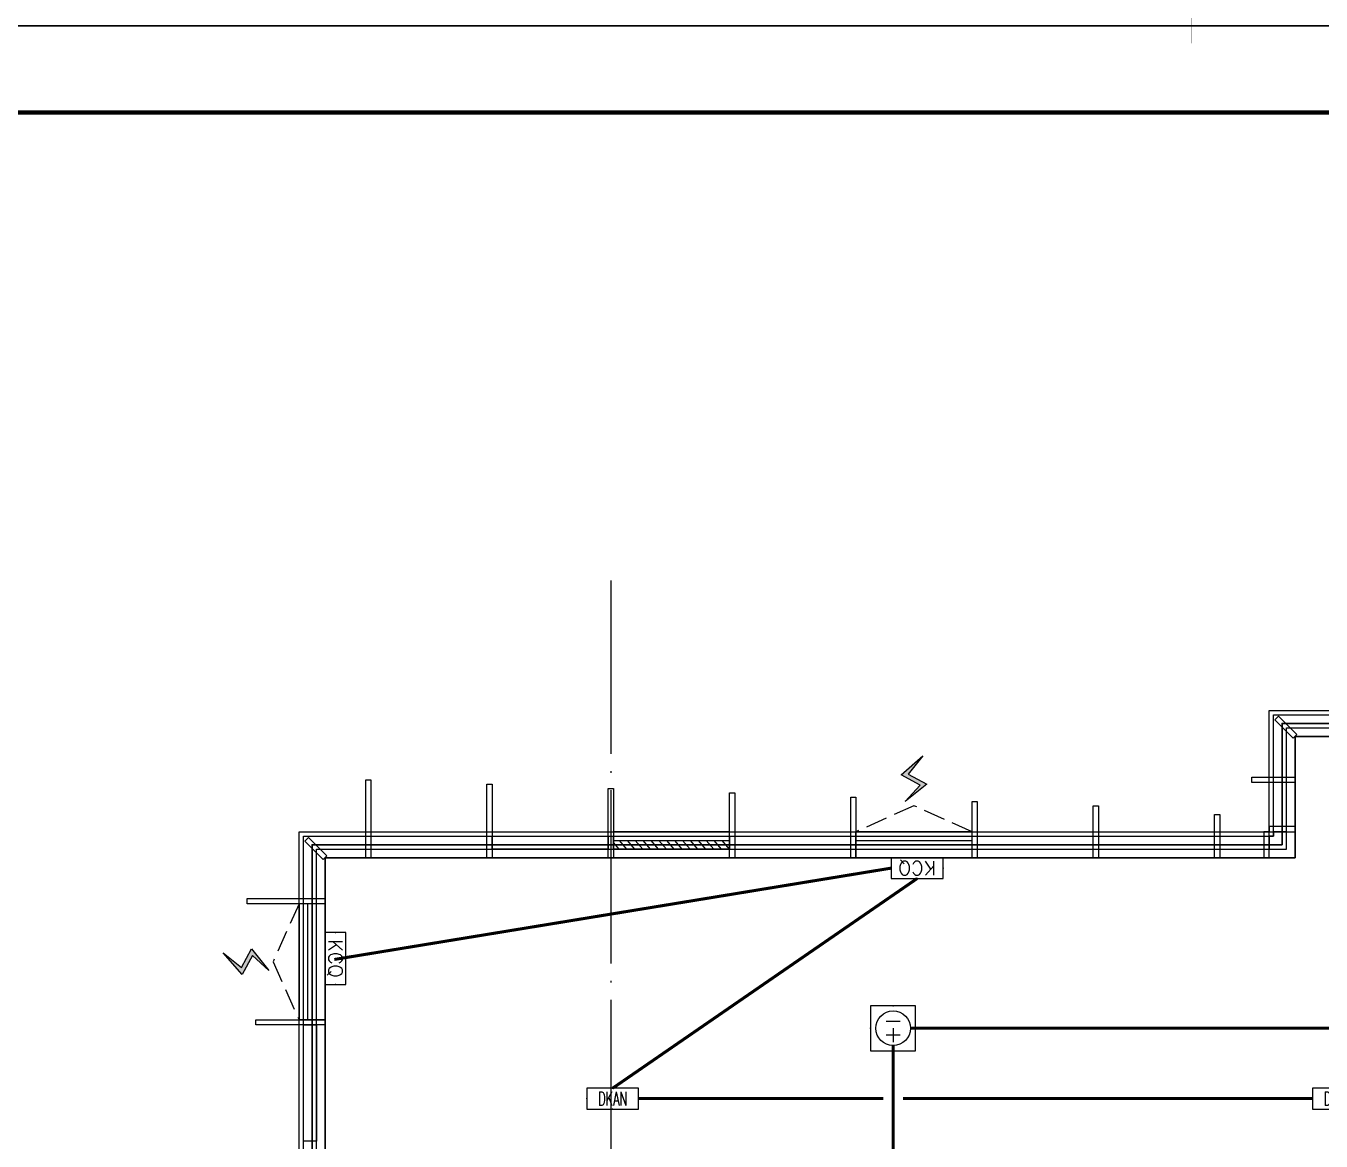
# Model space of a CAD drawing. Extents: x -292644 to 263613, y -713695 to 491457.
# Drawn here: x 121804 to 136757, y 152430 to 165300 of the extents above; entities that cross this region are included whole.
import ezdxf
from ezdxf.enums import TextEntityAlignment as Align
from ezdxf.xclip import XClip

# ---------------------------------------------------------------- set-up
doc = ezdxf.new("R2010")
doc.units = 0
doc.header["$LTSCALE"] = 1000
doc.header["$MEASUREMENT"] = 0
for name, pattern in [('104-10 轴网$0$DOTE', [2.42, 2, -0.2, 0.02, -0.2]), ('8#楼幕墙$0$109-34 轴网$0$L1$0$$AUDIT_BAD_LTYPE1', [0]), ('8#楼幕墙$0$DASH', [0.35, 0.25, -0.1]), ('X-104 8#10#平面_t3$0$109-34 轴网$0$L1$0$$AUDIT_BAD_LTYPE1', [0])]:
    doc.linetypes.add(name, pattern=pattern)
doc.layers.get('0').update_dxf_attribs({"linetype": 'CONTINUOUS'})
doc.layers.get('Defpoints').update_dxf_attribs({"linetype": 'CONTINUOUS'})
for name, color, linetype in [('104-10 轴网$0$A_AXIS-轴线', 36, '104-10 轴网$0$DOTE'), ('8#楼幕墙$0$04-电动窗', 1, 'CONTINUOUS'), ('8#楼幕墙$0$A-C_玻璃幕墙', 140, 'CONTINUOUS'), ('8#楼幕墙$0$A-TECH_结构', 21, 'CONTINUOUS'), ('EQUIP-动力', 3, 'CONTINUOUS'), ('WIRE-照明', 1, 'CONTINUOUS'), ('X-104 8#10#平面_t3$0$A-TECH_结构', 21, 'CONTINUOUS')]:
    doc.layers.add(name, color=color, linetype=linetype)
doc.layers.add('X-104 8#10#平面_t3$0$000套内', color=226, linetype='CONTINUOUS', lineweight=30, plot=False)
doc.layers.add('X-104 8#10#平面_t3$0$04-不打印_辅助线', color=165, linetype='CONTINUOUS', plot=False)
doc.styles.add('_TEL_DIM', font='SIMPLEX', dxfattribs={"width": 0.8, "height": 3.5, "bigfont": 'HZTXT'})
doc.styles.get("Standard").update_dxf_attribs({"font": 'gbenor.shx', "bigfont": 'gbcbig.shx'})

# ---------------------------------------------------------------- blocks, each defined once
blk = doc.blocks.new('104-10 轴网')
at = {"layer": '104-10 轴网$0$A_AXIS-轴线', "linetype": '104-10 轴网$0$DOTE'}
blk.add_line((137230, 40100), (137230, -6500), dxfattribs=at)
at = {"layer": 'Defpoints'}
blk.add_lwpolyline([(104380, 45500), (178480, 45500), (178480, -11900), (104380, -11900)], close=True, dxfattribs=at)
blk = doc.blocks.new('图框-A1')
for points, const_width in [([(0, 0), (841, 0), (841, 594), (0, 594)], 0.05), ([(766, 584), (25, 584), (25, 10), (766, 10)], 0.5)]:
    blk.add_lwpolyline(points, close=True, dxfattribs=dict(const_width=const_width))
at = {"const_width": 0.05}
for points in [[(420.5, 594), (420.5, 592)], [(420.5, 0), (420.5, 2)]]:
    blk.add_lwpolyline(points, dxfattribs=at)
blk = doc.blocks.new('X-104 8#10#平面_t3$0$fdhggh')
at = {"layer": 'X-104 8#10#平面_t3$0$A-TECH_结构', "linetype": 'X-104 8#10#平面_t3$0$109-34 轴网$0$L1$0$$AUDIT_BAD_LTYPE1'}
blk.add_lwpolyline([(42500, 147300), (42500, 157100), (24700, 157100), (24700, 155700), (13500, 155700), (13500, 148700), (7900, 148700), (7900, 147300), (-3300, 147300), (-3300, 136100), (-4700, 136100), (-4700, 115500), (8900, 115500), (8900, 118300), (20100, 118300), (20100, 130900), (27100, 130900), (27100, 135100), (33100, 135100), (33100, 132300), (45300, 132300), (45300, 147300)], close=True, dxfattribs=at)
blk = doc.blocks.new('104-8910 结构')
at = {"layer": 'Defpoints'}
blk.add_lwpolyline([(-19000, -118200), (61000, -118200), (61000, 41800), (-19000, 41800)], close=True, dxfattribs=at)
blk = doc.blocks.new('8#楼幕墙$0$$WINLIB2D$00000039')
at = {"color": 0}
for points in [[(-0.5, 0.5), (-0.5, -0.5)], [(0.5, 0.5), (-0.5, 0.5)], [(0.5, -0.5), (0.5, 0.5)], [(-0.5, 0.167), (0.5, 0.167)], [(-0.384, -0.167), (-0.448, 0.167)], [(-0.316, -0.167), (-0.38, 0.167)], [(-0.248, -0.167), (-0.312, 0.167)], [(-0.18, -0.167), (-0.244, 0.167)], [(-0.112, -0.167), (-0.176, 0.167)], [(-0.044, -0.167), (-0.108, 0.167)], [(0.024, -0.167), (-0.04, 0.167)], [(0.092, -0.167), (0.028, 0.167)], [(0.16, -0.167), (0.096, 0.167)], [(0.228, -0.167), (0.164, 0.167)], [(0.296, -0.167), (0.232, 0.167)], [(0.364, -0.167), (0.3, 0.167)], [(0.432, -0.167), (0.368, 0.167)], [(0.5, -0.167), (0.436, 0.167)], [(-0.452, -0.167), (-0.5, 0.084)], [(-0.5, -0.167), (0.5, -0.167)], [(0.5, -0.5), (-0.5, -0.5)]]:
    blk.add_lwpolyline(points, dxfattribs=at)
blk = doc.blocks.new('8#楼幕墙$0$$TCHSYS$WIN2D')
for p, q in [((-0.5, 0.5), (0.5, 0.5)), ((-0.5, 0.5), (-0.5, -0.5)), ((0.5, 0.5), (0.5, -0.5)), ((0.5, 0.167), (-0.5, 0.167)), ((0.5, -0.167), (-0.5, -0.167)), ((-0.5, -0.5), (0.5, -0.5))]:
    blk.add_line(p, q)
blk = doc.blocks.new('8#楼幕墙$0$开启扇')
at = {"layer": '8#楼幕墙$0$04-电动窗'}
h = blk.add_hatch(color=1, dxfattribs=at)
h.dxf.hatch_style = 1
h.paths.add_polyline_path([(771, 399), (600, 588), (817, 705), (569, 925), (738, 715), (521, 598)])
at = {"linetype": '8#楼幕墙$0$DASH'}
blk.add_lwpolyline([(0, 50), (670, 350), (1340, 50)], dxfattribs=at)
at = {"layer": '8#楼幕墙$0$04-电动窗', "color": 1}
blk.add_lwpolyline([(771, 399), (600, 588), (817, 705), (569, 925), (738, 715), (521, 598), (771, 399)], close=True, dxfattribs=at)
at = {"xscale": -1340, "yscale": 300, "zscale": 1340, "rotation": 180}
blk.add_blockref('8#楼幕墙$0$$TCHSYS$WIN2D', (670, -100), dxfattribs=at)
blk = doc.blocks.new('8#楼幕墙$0$ii')
blk.add_lwpolyline([(-1340, 0), (0, 0), (0, -150), (-1340, -150)], close=True)
blk = doc.blocks.new('8#楼幕墙$0$A$C13E80662')
for points in [[(150, 150), (150, 200), (0, 200), (0, 0), (150, 0)], [(150, 0), (200, 0), (200, 150), (150, 150)]]:
    blk.add_lwpolyline(points)
blk = doc.blocks.new('8#楼幕墙')
at = {"layer": '8#楼幕墙$0$A-C_玻璃幕墙'}
for points in [[(-3600, 136400), (-3600, 147600), (7600, 147600), (7600, 149000), (13200, 149000), (13200, 156000), (24400, 156000), (24400, 157400), (42800, 157400), (42800, 147600), (45600, 147600), (45600, 132000), (32800, 132000), (32800, 134800), (27400, 134800), (27400, 130600), (20400, 130600), (20400, 118000), (9200, 118000), (9200, 115200), (-5000, 115200), (-5000, 136400)], [(-3550, 136350), (-3550, 147550), (7650, 147550), (7650, 148950), (13250, 148950), (13250, 155950), (24450, 155950), (24450, 157350), (42750, 157350), (42750, 147550), (45550, 147550), (45550, 132050), (32850, 132050), (32850, 134850), (27350, 134850), (27350, 130650), (20350, 130650), (20350, 118050), (9150, 118050), (9150, 115250), (-4950, 115250), (-4950, 136350)], [(24509, 157333), (24467, 157291), (24679, 157079), (24721, 157121)], [(-3400, 136200), (-3400, 147400), (7800, 147400), (7800, 148800), (13400, 148800), (13400, 155800), (24600, 155800), (24600, 157200), (42600, 157200), (42600, 147400), (45400, 147400), (45400, 132200), (33000, 132200), (33000, 135000), (27200, 135000), (27200, 130800), (20200, 130800), (20200, 118200), (9000, 118200), (9000, 115400), (-4800, 115400), (-4800, 136200)], [(13970, 156600), (14030, 156600), (14030, 155700), (13970, 155700)], [(24200, 156570), (24200, 156630), (24700, 156630), (24700, 156570)], [(15370, 156550), (15430, 156550), (15430, 155700), (15370, 155700)], [(16770, 156500), (16830, 156500), (16830, 155700), (16770, 155700)], [(18170, 156450), (18230, 156450), (18230, 155700), (18170, 155700)], [(19570, 156400), (19630, 156400), (19630, 155700), (19570, 155700)], [(20970, 156350), (21030, 156350), (21030, 155700), (20970, 155700)], [(22370, 156300), (22430, 156300), (22430, 155700), (22370, 155700)], [(23770, 156200), (23830, 156200), (23830, 155700), (23770, 155700)], [(24400, 156000), (24340, 156000), (24340, 155700), (24400, 155700)], [(24400, 156060), (24400, 156000), (24700, 156000), (24700, 156060)], [(13309, 155933), (13267, 155891), (13479, 155679), (13521, 155721)], [(12600, 155170), (12600, 155230), (13500, 155230), (13500, 155170)], [(12700, 153770), (12700, 153830), (13500, 153830), (13500, 153770)]]:
    blk.add_lwpolyline(points, close=True, dxfattribs=at)
at = {"layer": '8#楼幕墙$0$A-TECH_结构'}
blk.add_lwpolyline([(-3300, 136100), (-3300, 147300), (7900, 147300), (7900, 148700), (13500, 148700), (13500, 155700), (24700, 155700), (24700, 157100), (42500, 157100), (42500, 147300), (45300, 147300), (45300, 132300), (33100, 132300), (33100, 135100), (27100, 135100), (27100, 130900), (20100, 130900), (20100, 118300), (8900, 118300), (8900, 115500), (-4700, 115500), (-4700, 136100)], close=True, dxfattribs=at)
at = {"layer": '8#楼幕墙$0$A-C_玻璃幕墙', "linetype": '8#楼幕墙$0$109-34 轴网$0$L1$0$$AUDIT_BAD_LTYPE1', "xscale": -1}
blk.add_blockref('8#楼幕墙$0$开启扇', (20970, 155950), dxfattribs=at)
at = {"layer": '8#楼幕墙$0$A-C_玻璃幕墙', "rotation": 90}
for name, p in [('8#楼幕墙$0$A$C13E80662', (24600, 155800)), ('8#楼幕墙$0$ii', (13250, 153770))]:
    blk.add_blockref(name, p, dxfattribs=at)
at = {"layer": '8#楼幕墙$0$A-C_玻璃幕墙'}
for p in [(16770, 155950), (18170, 155950)]:
    blk.add_blockref('8#楼幕墙$0$ii', p, dxfattribs=at)
at = {"layer": '8#楼幕墙$0$A-C_玻璃幕墙', "linetype": '8#楼幕墙$0$109-34 轴网$0$L1$0$$AUDIT_BAD_LTYPE1', "xscale": -1, "rotation": 90}
blk.add_blockref('8#楼幕墙$0$开启扇', (13250, 155170), dxfattribs=at)
at = {"layer": 'Defpoints', "color": 2, "linetype": '8#楼幕墙$0$109-34 轴网$0$L1$0$$AUDIT_BAD_LTYPE1', "xscale": 1340, "yscale": 300, "zscale": -1340}
blk.add_blockref('8#楼幕墙$0$$WINLIB2D$00000039', (17500, 155850), dxfattribs=at)
blk = doc.blocks.new('X-104 8#10#平面_t3')
at = {"linetype": 'X-104 8#10#平面_t3$0$109-34 轴网$0$L1$0$$AUDIT_BAD_LTYPE1'}
for points in [[(177307, 224700), (177307, 165300), (93207, 165300), (93207, 224700)], [(177307, 165300), (177307, 105900), (93207, 105900), (93207, 165300)]]:
    blk.add_lwpolyline(points, close=True, dxfattribs=at)
at = {"layer": 'X-104 8#10#平面_t3$0$000套内'}
blk.add_lwpolyline([(136857, 143750), (132207, 143750), (132207, 144850), (128307, 144850), (128307, 148800), (125107, 148800), (125107, 155850), (136307, 155850), (136307, 157250), (154407, 157250), (154407, 147450), (157207, 147450), (157207, 132150), (144707, 132150), (144707, 134950), (138957, 134950), (138957, 140850), (136857, 140850), (136857, 143750)], dxfattribs=at)
at = {"layer": 'X-104 8#10#平面_t3$0$04-不打印_辅助线', "linetype": 'X-104 8#10#平面_t3$0$109-34 轴网$0$L1$0$$AUDIT_BAD_LTYPE1'}
blk.add_lwpolyline([(177307, 105900), (93207, 105900), (93207, 165300), (177307, 165300)], close=True, dxfattribs=at)
at = {"linetype": 'X-104 8#10#平面_t3$0$109-34 轴网$0$L1$0$$AUDIT_BAD_LTYPE1'}
ref = blk.add_blockref('8#楼幕墙', (111757, 0), dxfattribs=at)
XClip(ref).set_block_clipping_path([(-18549.9999999995, -12899.9999999999), (65550.0000000003, 284100.0000000003)])
blk.add_blockref('X-104 8#10#平面_t3$0$fdhggh', (111757, 0), dxfattribs=at)
at = {"xscale": 100, "yscale": 100, "zscale": 100}
for p in [(93207, 165300), (93207, 105900)]:
    blk.add_blockref('图框-A1', p, dxfattribs=at)
at = {"linetype": 'X-104 8#10#平面_t3$0$109-34 轴网$0$L1$0$$AUDIT_BAD_LTYPE1'}
ref = blk.add_blockref('104-10 轴网', (-8673, 118800), dxfattribs=at)
XClip(ref).set_block_clipping_path([(104379.5977508624, -11900), (178479.5977508624, 45500)])
ref = blk.add_blockref('104-8910 结构', (153887, 46100), dxfattribs=dict(at, rotation=180))
XClip(ref).set_block_clipping_path([(-15919.9999999996, -118200.0000000001), (58180.0000000003, -60800.0000000001)])
blk = doc.blocks.new('$equip$00001816')
for p, q in [((0.75, 0.6), (-0.75, 0.6)), ((-0.75, 0.6), (-0.75, 0)), ((0.75, 0), (0.75, 0.6)), ((-0.75, 0), (0.75, 0))]:
    blk.add_line(p, q)
for p in [(0, 0.6), (-0.75, 0.3), (0, 0), (0.75, 0.3)]:
    blk.add_point(p)
at = {"color": 7, "style": '_TEL_DIM'}
blk.add_attdef('$TEXT$', text='', height=0.4, dxfattribs=at).set_placement((0, 0.3), align=Align.MIDDLE_CENTER)
at = {"color": 7, "style": '_TEL_DIM', "flags": 1}
blk.add_attdef('A', text='', height=0.00002, dxfattribs=at).set_placement((0, 0), align=Align.MIDDLE_CENTER)
blk = doc.blocks.new('$equip$00001344')
for p, q in [((0.65, 0.65), (-0.65, 0.65)), ((-0.65, 0.65), (-0.65, -0.65)), ((0, 0), (0, 0.4)), ((0.65, -0.65), (0.65, 0.65)), ((-0.2, 0.2), (0.2, 0.2)), ((-0.2, -0.2), (0.2, -0.2)), ((-0.65, -0.65), (0.65, -0.65))]:
    blk.add_line(p, q)
blk.add_circle((0, 0), 0.5)
for p in [(0, 0.65), (-0.65, 0), (0.65, 0), (0, -0.65)]:
    blk.add_point(p)
at = {"flags": 9}
blk.add_attdef('A', (0, 0), '', height=0.00002, dxfattribs=at)

msp = doc.modelspace()

# ---------------------------------------------------------------- linework, layer by layer
at = {"layer": 'WIRE-照明', "linetype": 'Continuous', "const_width": 35}
for points in [[(125364, 154526), (131793, 155580)], [(128578, 153040), (132093, 155460)], [(141758, 153732), (132016, 153732)], [(131816, 153532), (131816, 151948)], [(131704, 152920), (128878, 152920)], [(136657, 152920), (131929, 152920)]]:
    msp.add_lwpolyline(points, dxfattribs=at)

# ---------------------------------------------------------------- block references
msp.add_blockref('X-104 8#10#平面_t3', (0, 0))
at = {"layer": 'EQUIP-动力', "xscale": 400, "yscale": 400, "zscale": 400}
for p, rotation in [((132093, 155700), 180), ((125257, 154537), 270)]:
    msp.add_blockref('$equip$00001816', p, dxfattribs=dict(at, rotation=rotation)).add_auto_attribs({'$TEXT$': 'KCQ'})
at = {"layer": 'EQUIP-动力', "xscale": 400, "yscale": 400, "zscale": 400, "rotation": 180}
msp.add_blockref('$equip$00001344', (131816, 153732), dxfattribs=at)
at = {"layer": 'EQUIP-动力'}
ref = msp.add_blockref('$equip$00001816', (128578, 152800), dxfattribs=dict(at, xscale=400, yscale=400, zscale=400))
ref.add_attrib('$TEXT$', 'DKAN', dxfattribs={"layer": '0', "color": 7, "height": 160, "style": '_TEL_DIM', "width": 0.6}).set_placement((128578, 152920), align=Align.MIDDLE_CENTER)
ref = msp.add_blockref('$equip$00001816', (136957, 152800), dxfattribs=dict(at, xscale=400, yscale=400, zscale=400))
ref.add_attrib('$TEXT$', 'DKAN', dxfattribs={"layer": '0', "color": 7, "height": 160, "style": '_TEL_DIM', "width": 0.6}).set_placement((136957, 152920), align=Align.MIDDLE_CENTER)

doc.saveas('drawing.dxf')
